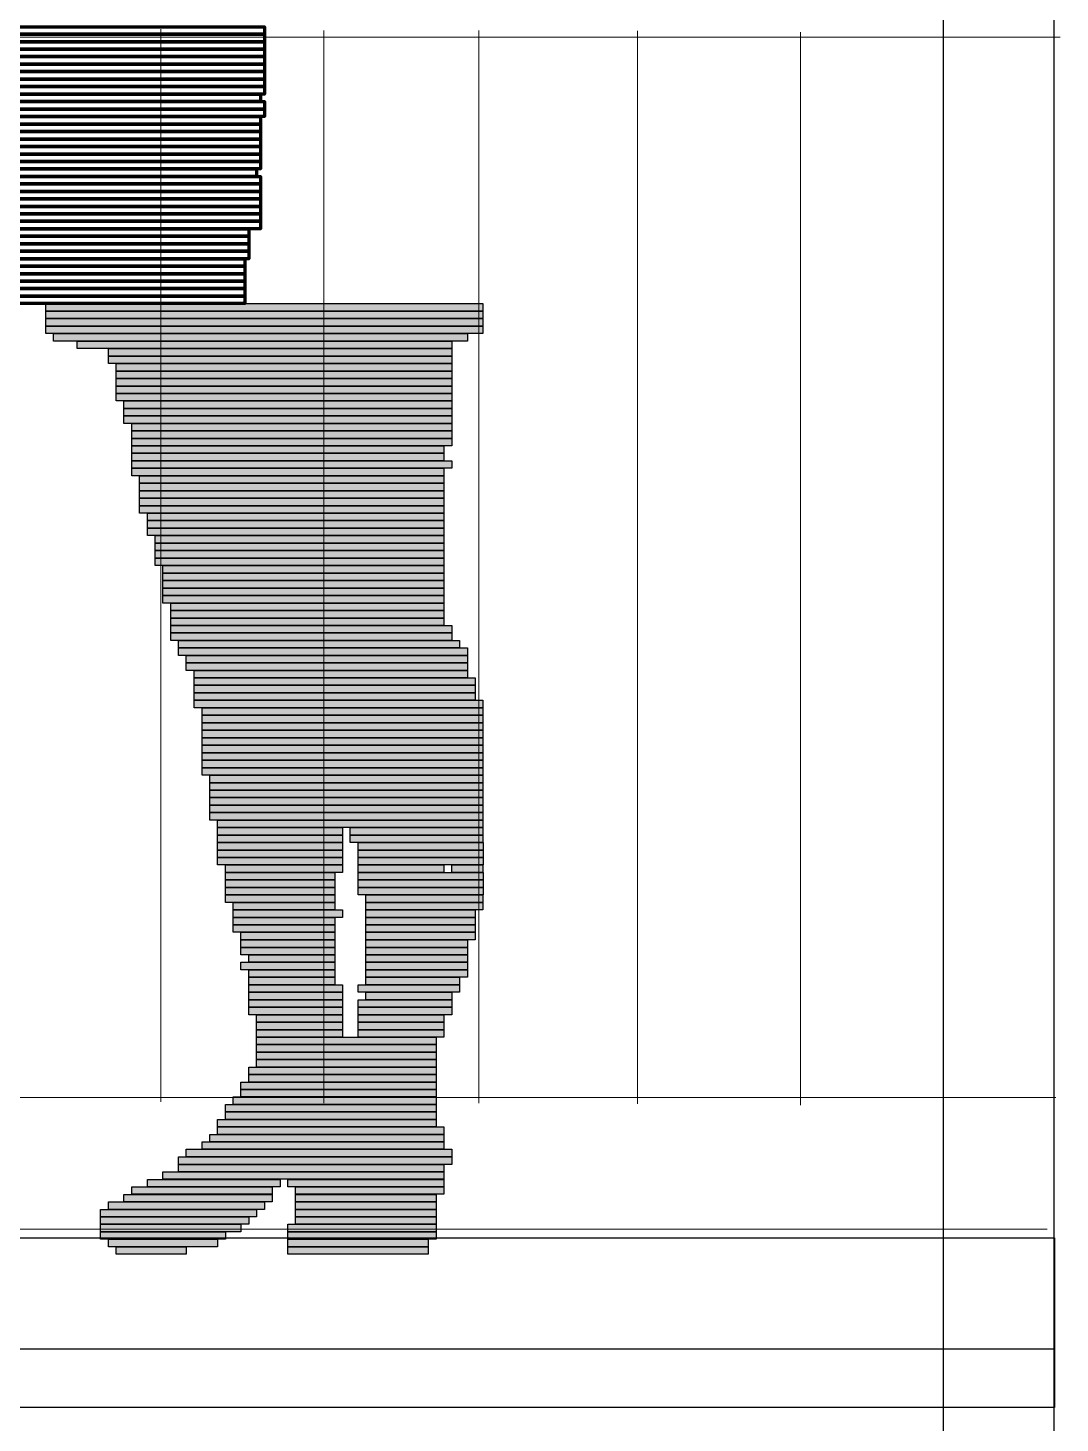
# Model space of a CAD drawing. Header units: millimetres. Extents: x 8 to 41779, y 4087 to 28530.
# Drawn here: x 17978 to 18826, y 14960 to 16106 of the extents above; entities that cross this region are included whole.
import ezdxf

# ---------------------------------------------------------------- set-up
doc = ezdxf.new("R2010")
doc.units = ezdxf.units.MM
doc.header["$LTSCALE"] = 50
for name, color, linetype in [('00_Wand_Bestand', 7, 'Continuous'), ('05_Linien_stark', 7, 'Continuous'), ('06_Linien_fein', 3, 'Continuous')]:
    doc.layers.add(name, color=color, linetype=linetype)

msp = doc.modelspace()

# ---------------------------------------------------------------- hatches: boundary and pattern name
at = {"layer": '00_Wand_Bestand'}
for points in [[(17992.7, 15879.7), (18351.8, 15879.7), (18351.8, 15873.5), (17992.7, 15873.5)], [(17992.7, 15873.5), (18351.8, 15873.5), (18351.8, 15867.4), (17992.7, 15867.4)], [(17992.7, 15867.4), (18351.8, 15867.4), (18351.8, 15861.2), (17992.7, 15861.2)], [(17992.7, 15861.2), (18351.8, 15861.2), (18351.8, 15855.1), (17992.7, 15855.1)], [(17999.1, 15855.1), (18339, 15855.1), (18339, 15848.9), (17999.1, 15848.9)], [(18018.4, 15848.9), (18326.2, 15848.9), (18326.2, 15842.8), (18018.4, 15842.8)], [(18044.1, 15842.8), (18326.2, 15842.8), (18326.2, 15836.6), (18044.1, 15836.6)], [(18044.1, 15836.6), (18326.2, 15836.6), (18326.2, 15830.4), (18044.1, 15830.4)], [(18050.4, 15830.4), (18326.2, 15830.4), (18326.2, 15824.3), (18050.4, 15824.3)], [(18050.4, 15824.3), (18326.2, 15824.3), (18326.2, 15818.2), (18050.4, 15818.2)], [(18050.4, 15818.2), (18326.2, 15818.2), (18326.2, 15812), (18050.4, 15812)], [(18050.4, 15812), (18326.2, 15812), (18326.2, 15805.9), (18050.4, 15805.9)], [(18050.4, 15805.9), (18326.2, 15805.9), (18326.2, 15799.7), (18050.4, 15799.7)], [(18056.9, 15799.7), (18326.2, 15799.7), (18326.2, 15793.6), (18056.9, 15793.6)], [(18056.9, 15793.6), (18326.2, 15793.6), (18326.2, 15787.4), (18056.9, 15787.4)], [(18056.9, 15787.4), (18326.2, 15787.4), (18326.2, 15781.3), (18056.9, 15781.3)], [(18063.3, 15781.3), (18326.2, 15781.3), (18326.2, 15775.1), (18063.3, 15775.1)], [(18063.3, 15775.1), (18326.2, 15775.1), (18326.2, 15769), (18063.3, 15769)], [(18063.3, 15769), (18326.2, 15769), (18326.2, 15762.8), (18063.3, 15762.8)], [(18063.3, 15762.8), (18319.8, 15762.8), (18319.8, 15756.7), (18063.3, 15756.7)], [(18063.3, 15756.7), (18319.8, 15756.7), (18319.8, 15750.5), (18063.3, 15750.5)], [(18063.3, 15750.5), (18326.2, 15750.5), (18326.2, 15744.4), (18063.3, 15744.4)], [(18063.3, 15744.4), (18319.8, 15744.4), (18319.8, 15738.2), (18063.3, 15738.2)], [(18069.7, 15738.2), (18319.7, 15738.2), (18319.7, 15732.1), (18069.7, 15732.1)], [(18069.7, 15732.1), (18319.7, 15732.1), (18319.7, 15726), (18069.7, 15726)], [(18069.7, 15726), (18319.7, 15726), (18319.7, 15719.8), (18069.7, 15719.8)], [(18069.7, 15719.8), (18319.7, 15719.8), (18319.7, 15713.6), (18069.7, 15713.6)], [(18069.7, 15713.6), (18319.7, 15713.6), (18319.7, 15707.5), (18069.7, 15707.5)], [(18076.1, 15707.5), (18319.8, 15707.5), (18319.8, 15701.4), (18076.1, 15701.4)], [(18076.1, 15701.4), (18319.8, 15701.4), (18319.8, 15695.2), (18076.1, 15695.2)], [(18076.1, 15695.2), (18319.8, 15695.2), (18319.8, 15689.1), (18076.1, 15689.1)], [(18082.5, 15689.1), (18319.8, 15689.1), (18319.8, 15682.9), (18082.5, 15682.9)], [(18082.5, 15682.9), (18319.8, 15682.9), (18319.8, 15676.8), (18082.5, 15676.8)], [(18082.5, 15676.8), (18319.8, 15676.8), (18319.8, 15670.6), (18082.5, 15670.6)], [(18082.5, 15670.6), (18319.8, 15670.6), (18319.8, 15664.5), (18082.5, 15664.5)], [(18088.9, 15664.5), (18319.7, 15664.5), (18319.7, 15658.3), (18088.9, 15658.3)], [(18088.9, 15658.3), (18319.7, 15658.3), (18319.7, 15652.2), (18088.9, 15652.2)], [(18088.9, 15652.2), (18319.7, 15652.2), (18319.7, 15646), (18088.9, 15646)], [(18088.9, 15646), (18319.7, 15646), (18319.7, 15639.9), (18088.9, 15639.9)], [(18088.9, 15639.9), (18319.7, 15639.9), (18319.7, 15633.7), (18088.9, 15633.7)], [(18095.3, 15633.7), (18319.8, 15633.7), (18319.8, 15627.6), (18095.3, 15627.6)], [(18095.3, 15627.6), (18319.8, 15627.6), (18319.8, 15621.4), (18095.3, 15621.4)], [(18095.3, 15621.4), (18319.8, 15621.4), (18319.8, 15615.3), (18095.3, 15615.3)], [(18095.3, 15615.3), (18326.2, 15615.3), (18326.2, 15609.1), (18095.3, 15609.1)], [(18095.3, 15609.1), (18326.2, 15609.1), (18326.2, 15602.9), (18095.3, 15602.9)], [(18101.7, 15602.9), (18332.6, 15602.9), (18332.6, 15596.8), (18101.7, 15596.8)], [(18101.7, 15596.8), (18339, 15596.8), (18339, 15590.7), (18101.7, 15590.7)], [(18108.1, 15590.7), (18339, 15590.7), (18339, 15584.5), (18108.1, 15584.5)], [(18108.1, 15584.5), (18339, 15584.5), (18339, 15578.3), (18108.1, 15578.3)], [(18114.5, 15578.3), (18339, 15578.3), (18339, 15572.2), (18114.5, 15572.2)], [(18114.5, 15572.2), (18345.4, 15572.2), (18345.4, 15566.1), (18114.5, 15566.1)], [(18114.5, 15566.1), (18345.4, 15566.1), (18345.4, 15559.9), (18114.5, 15559.9)], [(18114.5, 15559.9), (18345.4, 15559.9), (18345.4, 15553.8), (18114.5, 15553.8)], [(18114.5, 15553.8), (18351.8, 15553.8), (18351.8, 15547.6), (18114.5, 15547.6)], [(18121, 15547.6), (18351.8, 15547.6), (18351.8, 15541.5), (18121, 15541.5)], [(18121, 15541.5), (18351.8, 15541.5), (18351.8, 15535.3), (18121, 15535.3)], [(18121, 15535.3), (18351.8, 15535.3), (18351.8, 15529.2), (18121, 15529.2)], [(18121, 15529.2), (18351.8, 15529.2), (18351.8, 15523), (18121, 15523)], [(18121, 15523), (18351.8, 15523), (18351.8, 15516.9), (18121, 15516.9)], [(18121, 15516.9), (18351.8, 15516.9), (18351.8, 15510.7), (18121, 15510.7)], [(18121, 15510.7), (18351.8, 15510.7), (18351.8, 15504.6), (18121, 15504.6)], [(18121, 15504.6), (18351.8, 15504.6), (18351.8, 15498.4), (18121, 15498.4)], [(18121, 15498.4), (18351.8, 15498.4), (18351.8, 15492.3), (18121, 15492.3)], [(18127.4, 15492.3), (18351.8, 15492.3), (18351.8, 15486.1), (18127.4, 15486.1)], [(18127.4, 15486.1), (18351.8, 15486.1), (18351.8, 15480), (18127.4, 15480)], [(18127.4, 15480), (18351.8, 15480), (18351.8, 15473.9), (18127.4, 15473.9)], [(18127.4, 15473.9), (18351.8, 15473.9), (18351.8, 15467.7), (18127.4, 15467.7)], [(18127.4, 15467.7), (18351.8, 15467.7), (18351.8, 15461.5), (18127.4, 15461.5)], [(18127.4, 15461.5), (18351.8, 15461.5), (18351.8, 15455.4), (18127.4, 15455.4)], [(18133.8, 15455.4), (18351.8, 15455.4), (18351.8, 15449.2), (18133.8, 15449.2)], [(18133.8, 15449.2), (18236.4, 15449.2), (18236.4, 15443.1), (18133.8, 15443.1)], [(18133.8, 15443.1), (18236.4, 15443.1), (18236.4, 15437), (18133.8, 15437)], [(18242.8, 15449.2), (18351.8, 15449.2), (18351.8, 15443.1), (18242.8, 15443.1)], [(18242.8, 15443.1), (18351.8, 15443.1), (18351.8, 15437), (18242.8, 15437)], [(18133.8, 15437), (18236.4, 15437), (18236.4, 15430.8), (18133.8, 15430.8)], [(18133.8, 15430.8), (18236.4, 15430.8), (18236.4, 15424.6), (18133.8, 15424.6)], [(18249.2, 15437), (18351.9, 15437), (18351.9, 15430.8), (18249.2, 15430.8)], [(18249.2, 15430.8), (18351.9, 15430.8), (18351.9, 15424.6), (18249.2, 15424.6)], [(18133.8, 15424.6), (18236.4, 15424.6), (18236.4, 15418.5), (18133.8, 15418.5)], [(18140.2, 15418.5), (18236.4, 15418.5), (18236.4, 15412.4), (18140.2, 15412.4)], [(18249.2, 15424.6), (18351.9, 15424.6), (18351.9, 15418.5), (18249.2, 15418.5)], [(18249.2, 15418.5), (18319.8, 15418.5), (18319.8, 15412.4), (18249.2, 15412.4)], [(18326.2, 15418.5), (18351.8, 15418.5), (18351.8, 15412.4), (18326.2, 15412.4)], [(18140.2, 15412.4), (18230, 15412.4), (18230, 15406.2), (18140.2, 15406.2)], [(18140.2, 15406.2), (18230, 15406.2), (18230, 15400.1), (18140.2, 15400.1)], [(18249.2, 15412.4), (18351.9, 15412.4), (18351.9, 15406.2), (18249.2, 15406.2)], [(18249.2, 15406.2), (18351.9, 15406.2), (18351.9, 15400.1), (18249.2, 15400.1)], [(18140.2, 15400.1), (18230, 15400.1), (18230, 15393.9), (18140.2, 15393.9)], [(18140.2, 15393.9), (18230, 15393.9), (18230, 15387.8), (18140.2, 15387.8)], [(18249.2, 15400.1), (18351.9, 15400.1), (18351.9, 15393.9), (18249.2, 15393.9)], [(18255.6, 15393.9), (18351.8, 15393.9), (18351.8, 15387.8), (18255.6, 15387.8)], [(18146.6, 15387.7), (18230, 15387.7), (18230, 15381.6), (18146.6, 15381.6)], [(18255.6, 15387.7), (18351.8, 15387.7), (18351.8, 15381.6), (18255.6, 15381.6)], [(18146.6, 15381.6), (18236.4, 15381.6), (18236.4, 15375.4), (18146.6, 15375.4)], [(18146.6, 15375.4), (18230, 15375.4), (18230, 15369.3), (18146.6, 15369.3)], [(18255.6, 15381.6), (18345.4, 15381.6), (18345.4, 15375.4), (18255.6, 15375.4)], [(18255.6, 15375.4), (18345.4, 15375.4), (18345.4, 15369.3), (18255.6, 15369.3)], [(18146.6, 15369.3), (18230, 15369.3), (18230, 15363.2), (18146.6, 15363.2)], [(18153, 15363.2), (18230, 15363.2), (18230, 15357), (18153, 15357)], [(18255.6, 15369.3), (18345.4, 15369.3), (18345.4, 15363.2), (18255.6, 15363.2)], [(18255.6, 15363.2), (18345.4, 15363.2), (18345.4, 15357), (18255.6, 15357)], [(18153, 15357), (18230, 15357), (18230, 15350.8), (18153, 15350.8)], [(18153, 15350.8), (18230, 15350.8), (18230, 15344.7), (18153, 15344.7)], [(18255.6, 15357), (18339, 15357), (18339, 15350.8), (18255.6, 15350.8)], [(18255.6, 15350.8), (18339, 15350.8), (18339, 15344.7), (18255.6, 15344.7)], [(18153, 15338.6), (18230, 15338.6), (18230, 15332.4), (18153, 15332.4)], [(18159.4, 15344.7), (18230, 15344.7), (18230, 15338.6), (18159.4, 15338.6)], [(18255.6, 15344.7), (18339, 15344.7), (18339, 15338.6), (18255.6, 15338.6)], [(18255.6, 15338.6), (18339, 15338.6), (18339, 15332.4), (18255.6, 15332.4)], [(18159.4, 15332.4), (18230, 15332.4), (18230, 15326.3), (18159.4, 15326.3)], [(18159.4, 15326.3), (18230, 15326.3), (18230, 15320.1), (18159.4, 15320.1)], [(18255.6, 15332.4), (18339, 15332.4), (18339, 15326.3), (18255.6, 15326.3)], [(18255.6, 15326.3), (18332.6, 15326.3), (18332.6, 15320.1), (18255.6, 15320.1)], [(18159.4, 15320.1), (18236.4, 15320.1), (18236.4, 15313.9), (18159.4, 15313.9)], [(18159.4, 15313.9), (18236.4, 15313.9), (18236.4, 15307.8), (18159.4, 15307.8)], [(18249.2, 15320.1), (18332.6, 15320.1), (18332.6, 15313.9), (18249.2, 15313.9)], [(18255.6, 15313.9), (18326.2, 15313.9), (18326.2, 15307.8), (18255.6, 15307.8)], [(18159.4, 15307.8), (18236.4, 15307.8), (18236.4, 15301.7), (18159.4, 15301.7)], [(18249.2, 15307.8), (18326.2, 15307.8), (18326.2, 15301.7), (18249.2, 15301.7)], [(18159.4, 15301.7), (18236.4, 15301.7), (18236.4, 15295.5), (18159.4, 15295.5)], [(18165.9, 15295.5), (18236.4, 15295.5), (18236.4, 15289.4), (18165.9, 15289.4)], [(18249.2, 15301.7), (18326.2, 15301.7), (18326.2, 15295.5), (18249.2, 15295.5)], [(18249.2, 15295.5), (18319.8, 15295.5), (18319.8, 15289.4), (18249.2, 15289.4)], [(18165.9, 15289.4), (18236.4, 15289.4), (18236.4, 15283.2), (18165.9, 15283.2)], [(18165.9, 15283.2), (18236.4, 15283.2), (18236.4, 15277.1), (18165.9, 15277.1)], [(18249.2, 15289.4), (18319.8, 15289.4), (18319.8, 15283.2), (18249.2, 15283.2)], [(18249.2, 15283.2), (18319.8, 15283.2), (18319.8, 15277.1), (18249.2, 15277.1)], [(18165.9, 15277.1), (18313.4, 15277.1), (18313.4, 15270.9), (18165.9, 15270.9)], [(18165.9, 15270.9), (18313.4, 15270.9), (18313.4, 15264.8), (18165.9, 15264.8)], [(18165.9, 15264.8), (18313.4, 15264.8), (18313.4, 15258.6), (18165.9, 15258.6)], [(18165.9, 15258.6), (18313.4, 15258.6), (18313.4, 15252.5), (18165.9, 15252.5)], [(18159.4, 15252.5), (18313.3, 15252.5), (18313.3, 15246.3), (18159.4, 15246.3)], [(18159.4, 15246.3), (18313.3, 15246.3), (18313.3, 15240.2), (18159.4, 15240.2)], [(18153, 15240.2), (18313.3, 15240.2), (18313.3, 15234), (18153, 15234)], [(18153, 15234), (18313.3, 15234), (18313.3, 15227.9), (18153, 15227.9)], [(18146.6, 15227.9), (18313.4, 15227.9), (18313.4, 15221.7), (18146.6, 15221.7)], [(18140.2, 15221.7), (18313.4, 15221.7), (18313.4, 15215.6), (18140.2, 15215.6)], [(18140.2, 15215.6), (18313.4, 15215.6), (18313.4, 15209.4), (18140.2, 15209.4)], [(18133.8, 15209.4), (18313.3, 15209.4), (18313.3, 15203.3), (18133.8, 15203.3)], [(18133.8, 15203.3), (18319.7, 15203.3), (18319.7, 15197.1), (18133.8, 15197.1)], [(18121, 15191), (18319.8, 15191), (18319.8, 15184.9), (18121, 15184.9)], [(18127.4, 15197.1), (18319.7, 15197.1), (18319.7, 15191), (18127.4, 15191)], [(18101.7, 15178.7), (18326.2, 15178.7), (18326.2, 15172.5), (18101.7, 15172.5)], [(18108.1, 15184.9), (18326.2, 15184.9), (18326.2, 15178.7), (18108.1, 15178.7)], [(18088.9, 15166.4), (18319.7, 15166.4), (18319.7, 15160.3), (18088.9, 15160.3)], [(18101.7, 15172.5), (18319.8, 15172.5), (18319.8, 15166.4), (18101.7, 15166.4)], [(18063.3, 15154.1), (18178.7, 15154.1), (18178.7, 15148), (18063.3, 15148)], [(18076.1, 15160.2), (18185.1, 15160.2), (18185.1, 15154.1), (18076.1, 15154.1)], [(18191.5, 15160.2), (18319.7, 15160.2), (18319.7, 15154.1), (18191.5, 15154.1)], [(18197.9, 15154.1), (18319.8, 15154.1), (18319.8, 15148), (18197.9, 15148)], [(18044.1, 15141.8), (18172.3, 15141.8), (18172.3, 15135.6), (18044.1, 15135.6)], [(18056.9, 15147.9), (18178.7, 15147.9), (18178.7, 15141.8), (18056.9, 15141.8)], [(18197.9, 15147.9), (18313.3, 15147.9), (18313.3, 15141.8), (18197.9, 15141.8)], [(18197.9, 15141.8), (18313.3, 15141.8), (18313.3, 15135.6), (18197.9, 15135.6)], [(18037.6, 15135.6), (18165.9, 15135.6), (18165.9, 15129.5), (18037.6, 15129.5)], [(18197.9, 15135.6), (18313.3, 15135.6), (18313.3, 15129.5), (18197.9, 15129.5)], [(18037.6, 15129.5), (18159.5, 15129.5), (18159.5, 15123.3), (18037.6, 15123.3)], [(18037.6, 15123.3), (18153, 15123.3), (18153, 15117.2), (18037.6, 15117.2)], [(18191.5, 15123.3), (18313.3, 15123.3), (18313.3, 15117.2), (18191.5, 15117.2)], [(18197.9, 15129.5), (18313.3, 15129.5), (18313.3, 15123.3), (18197.9, 15123.3)], [(18037.6, 15117.2), (18140.2, 15117.2), (18140.2, 15111), (18037.6, 15111)], [(18044.1, 15111), (18133.8, 15111), (18133.8, 15104.9), (18044.1, 15104.9)], [(18191.5, 15117.2), (18313.3, 15117.2), (18313.3, 15111), (18191.5, 15111)], [(18191.5, 15111), (18306.9, 15111), (18306.9, 15104.9), (18191.5, 15104.9)], [(18050.4, 15104.9), (18108.1, 15104.9), (18108.1, 15098.7), (18050.4, 15098.7)], [(18191.5, 15104.9), (18306.9, 15104.9), (18306.9, 15098.7), (18191.5, 15098.7)]]:
    msp.add_hatch(color=7, dxfattribs=at).paths.add_polyline_path(points)

# ---------------------------------------------------------------- linework, layer by layer
for points in [[(17992.7, 15879.7), (18351.8, 15879.7), (18351.8, 15873.5), (17992.7, 15873.5)], [(17992.7, 15873.5), (18351.8, 15873.5), (18351.8, 15867.4), (17992.7, 15867.4)], [(17992.7, 15867.4), (18351.8, 15867.4), (18351.8, 15861.2), (17992.7, 15861.2)], [(17992.7, 15861.2), (18351.8, 15861.2), (18351.8, 15855.1), (17992.7, 15855.1)], [(17999.1, 15855.1), (18339, 15855.1), (18339, 15848.9), (17999.1, 15848.9)], [(18018.4, 15848.9), (18326.2, 15848.9), (18326.2, 15842.8), (18018.4, 15842.8)], [(18044.1, 15842.8), (18326.2, 15842.8), (18326.2, 15836.6), (18044.1, 15836.6)], [(18044.1, 15836.6), (18326.2, 15836.6), (18326.2, 15830.4), (18044.1, 15830.4)], [(18050.4, 15830.4), (18326.2, 15830.4), (18326.2, 15824.3), (18050.4, 15824.3)], [(18050.4, 15824.3), (18326.2, 15824.3), (18326.2, 15818.2), (18050.4, 15818.2)], [(18050.4, 15818.2), (18326.2, 15818.2), (18326.2, 15812), (18050.4, 15812)], [(18050.4, 15812), (18326.2, 15812), (18326.2, 15805.9), (18050.4, 15805.9)], [(18050.4, 15805.9), (18326.2, 15805.9), (18326.2, 15799.7), (18050.4, 15799.7)], [(18056.9, 15799.7), (18326.2, 15799.7), (18326.2, 15793.6), (18056.9, 15793.6)], [(18056.9, 15793.6), (18326.2, 15793.6), (18326.2, 15787.4), (18056.9, 15787.4)], [(18056.9, 15787.4), (18326.2, 15787.4), (18326.2, 15781.3), (18056.9, 15781.3)], [(18063.3, 15781.3), (18326.2, 15781.3), (18326.2, 15775.1), (18063.3, 15775.1)], [(18063.3, 15775.1), (18326.2, 15775.1), (18326.2, 15769), (18063.3, 15769)], [(18063.3, 15769), (18326.2, 15769), (18326.2, 15762.8), (18063.3, 15762.8)], [(18063.3, 15762.8), (18319.8, 15762.8), (18319.8, 15756.7), (18063.3, 15756.7)], [(18063.3, 15756.7), (18319.8, 15756.7), (18319.8, 15750.5), (18063.3, 15750.5)], [(18063.3, 15750.5), (18326.2, 15750.5), (18326.2, 15744.4), (18063.3, 15744.4)], [(18063.3, 15744.4), (18319.8, 15744.4), (18319.8, 15738.2), (18063.3, 15738.2)], [(18069.7, 15738.2), (18319.7, 15738.2), (18319.7, 15732.1), (18069.7, 15732.1)], [(18069.7, 15732.1), (18319.7, 15732.1), (18319.7, 15726), (18069.7, 15726)], [(18069.7, 15726), (18319.7, 15726), (18319.7, 15719.8), (18069.7, 15719.8)], [(18069.7, 15719.8), (18319.7, 15719.8), (18319.7, 15713.6), (18069.7, 15713.6)], [(18069.7, 15713.6), (18319.7, 15713.6), (18319.7, 15707.5), (18069.7, 15707.5)], [(18076.1, 15707.5), (18319.8, 15707.5), (18319.8, 15701.4), (18076.1, 15701.4)], [(18076.1, 15701.4), (18319.8, 15701.4), (18319.8, 15695.2), (18076.1, 15695.2)], [(18076.1, 15695.2), (18319.8, 15695.2), (18319.8, 15689.1), (18076.1, 15689.1)], [(18082.5, 15689.1), (18319.8, 15689.1), (18319.8, 15682.9), (18082.5, 15682.9)], [(18082.5, 15682.9), (18319.8, 15682.9), (18319.8, 15676.8), (18082.5, 15676.8)], [(18082.5, 15676.8), (18319.8, 15676.8), (18319.8, 15670.6), (18082.5, 15670.6)], [(18082.5, 15670.6), (18319.8, 15670.6), (18319.8, 15664.5), (18082.5, 15664.5)], [(18088.9, 15664.5), (18319.7, 15664.5), (18319.7, 15658.3), (18088.9, 15658.3)], [(18088.9, 15658.3), (18319.7, 15658.3), (18319.7, 15652.2), (18088.9, 15652.2)], [(18088.9, 15652.2), (18319.7, 15652.2), (18319.7, 15646), (18088.9, 15646)], [(18088.9, 15646), (18319.7, 15646), (18319.7, 15639.9), (18088.9, 15639.9)], [(18088.9, 15639.9), (18319.7, 15639.9), (18319.7, 15633.7), (18088.9, 15633.7)], [(18095.3, 15633.7), (18319.8, 15633.7), (18319.8, 15627.6), (18095.3, 15627.6)], [(18095.3, 15627.6), (18319.8, 15627.6), (18319.8, 15621.4), (18095.3, 15621.4)], [(18095.3, 15621.4), (18319.8, 15621.4), (18319.8, 15615.3), (18095.3, 15615.3)], [(18095.3, 15615.3), (18326.2, 15615.3), (18326.2, 15609.1), (18095.3, 15609.1)], [(18095.3, 15609.1), (18326.2, 15609.1), (18326.2, 15602.9), (18095.3, 15602.9)], [(18101.7, 15602.9), (18332.6, 15602.9), (18332.6, 15596.8), (18101.7, 15596.8)], [(18101.7, 15596.8), (18339, 15596.8), (18339, 15590.7), (18101.7, 15590.7)], [(18108.1, 15590.7), (18339, 15590.7), (18339, 15584.5), (18108.1, 15584.5)], [(18108.1, 15584.5), (18339, 15584.5), (18339, 15578.3), (18108.1, 15578.3)], [(18114.5, 15578.3), (18339, 15578.3), (18339, 15572.2), (18114.5, 15572.2)], [(18114.5, 15572.2), (18345.4, 15572.2), (18345.4, 15566.1), (18114.5, 15566.1)], [(18114.5, 15566.1), (18345.4, 15566.1), (18345.4, 15559.9), (18114.5, 15559.9)], [(18114.5, 15559.9), (18345.4, 15559.9), (18345.4, 15553.8), (18114.5, 15553.8)], [(18114.5, 15553.8), (18351.8, 15553.8), (18351.8, 15547.6), (18114.5, 15547.6)], [(18121, 15547.6), (18351.8, 15547.6), (18351.8, 15541.5), (18121, 15541.5)], [(18121, 15541.5), (18351.8, 15541.5), (18351.8, 15535.3), (18121, 15535.3)], [(18121, 15535.3), (18351.8, 15535.3), (18351.8, 15529.2), (18121, 15529.2)], [(18121, 15529.2), (18351.8, 15529.2), (18351.8, 15523), (18121, 15523)], [(18121, 15523), (18351.8, 15523), (18351.8, 15516.9), (18121, 15516.9)], [(18121, 15516.9), (18351.8, 15516.9), (18351.8, 15510.7), (18121, 15510.7)], [(18121, 15510.7), (18351.8, 15510.7), (18351.8, 15504.6), (18121, 15504.6)], [(18121, 15504.6), (18351.8, 15504.6), (18351.8, 15498.4), (18121, 15498.4)], [(18121, 15498.4), (18351.8, 15498.4), (18351.8, 15492.3), (18121, 15492.3)], [(18127.4, 15492.3), (18351.8, 15492.3), (18351.8, 15486.1), (18127.4, 15486.1)], [(18127.4, 15486.1), (18351.8, 15486.1), (18351.8, 15480), (18127.4, 15480)], [(18127.4, 15480), (18351.8, 15480), (18351.8, 15473.9), (18127.4, 15473.9)], [(18127.4, 15473.9), (18351.8, 15473.9), (18351.8, 15467.7), (18127.4, 15467.7)], [(18127.4, 15467.7), (18351.8, 15467.7), (18351.8, 15461.5), (18127.4, 15461.5)], [(18127.4, 15461.5), (18351.8, 15461.5), (18351.8, 15455.4), (18127.4, 15455.4)], [(18133.8, 15455.4), (18351.8, 15455.4), (18351.8, 15449.2), (18133.8, 15449.2)], [(18133.8, 15449.2), (18236.4, 15449.2), (18236.4, 15443.1), (18133.8, 15443.1)], [(18133.8, 15443.1), (18236.4, 15443.1), (18236.4, 15437), (18133.8, 15437)], [(18242.8, 15449.2), (18351.8, 15449.2), (18351.8, 15443.1), (18242.8, 15443.1)], [(18242.8, 15443.1), (18351.8, 15443.1), (18351.8, 15437), (18242.8, 15437)], [(18133.8, 15437), (18236.4, 15437), (18236.4, 15430.8), (18133.8, 15430.8)], [(18133.8, 15430.8), (18236.4, 15430.8), (18236.4, 15424.6), (18133.8, 15424.6)], [(18249.2, 15437), (18351.9, 15437), (18351.9, 15430.8), (18249.2, 15430.8)], [(18249.2, 15430.8), (18351.9, 15430.8), (18351.9, 15424.6), (18249.2, 15424.6)], [(18133.8, 15424.6), (18236.4, 15424.6), (18236.4, 15418.5), (18133.8, 15418.5)], [(18140.2, 15418.5), (18236.4, 15418.5), (18236.4, 15412.4), (18140.2, 15412.4)], [(18249.2, 15424.6), (18351.9, 15424.6), (18351.9, 15418.5), (18249.2, 15418.5)], [(18249.2, 15418.5), (18319.8, 15418.5), (18319.8, 15412.4), (18249.2, 15412.4)], [(18326.2, 15418.5), (18351.8, 15418.5), (18351.8, 15412.4), (18326.2, 15412.4)], [(18140.2, 15412.4), (18230, 15412.4), (18230, 15406.2), (18140.2, 15406.2)], [(18140.2, 15406.2), (18230, 15406.2), (18230, 15400.1), (18140.2, 15400.1)], [(18249.2, 15412.4), (18351.9, 15412.4), (18351.9, 15406.2), (18249.2, 15406.2)], [(18249.2, 15406.2), (18351.9, 15406.2), (18351.9, 15400.1), (18249.2, 15400.1)], [(18140.2, 15400.1), (18230, 15400.1), (18230, 15393.9), (18140.2, 15393.9)], [(18140.2, 15393.9), (18230, 15393.9), (18230, 15387.8), (18140.2, 15387.8)], [(18249.2, 15400.1), (18351.9, 15400.1), (18351.9, 15393.9), (18249.2, 15393.9)], [(18255.6, 15393.9), (18351.8, 15393.9), (18351.8, 15387.8), (18255.6, 15387.8)], [(18146.6, 15387.7), (18230, 15387.7), (18230, 15381.6), (18146.6, 15381.6)], [(18255.6, 15387.7), (18351.8, 15387.7), (18351.8, 15381.6), (18255.6, 15381.6)], [(18146.6, 15381.6), (18236.4, 15381.6), (18236.4, 15375.4), (18146.6, 15375.4)], [(18146.6, 15375.4), (18230, 15375.4), (18230, 15369.3), (18146.6, 15369.3)], [(18255.6, 15381.6), (18345.4, 15381.6), (18345.4, 15375.4), (18255.6, 15375.4)], [(18255.6, 15375.4), (18345.4, 15375.4), (18345.4, 15369.3), (18255.6, 15369.3)], [(18146.6, 15369.3), (18230, 15369.3), (18230, 15363.2), (18146.6, 15363.2)], [(18153, 15363.2), (18230, 15363.2), (18230, 15357), (18153, 15357)], [(18255.6, 15369.3), (18345.4, 15369.3), (18345.4, 15363.2), (18255.6, 15363.2)], [(18255.6, 15363.2), (18345.4, 15363.2), (18345.4, 15357), (18255.6, 15357)], [(18153, 15357), (18230, 15357), (18230, 15350.8), (18153, 15350.8)], [(18153, 15350.8), (18230, 15350.8), (18230, 15344.7), (18153, 15344.7)], [(18255.6, 15357), (18339, 15357), (18339, 15350.8), (18255.6, 15350.8)], [(18255.6, 15350.8), (18339, 15350.8), (18339, 15344.7), (18255.6, 15344.7)], [(18153, 15338.6), (18230, 15338.6), (18230, 15332.4), (18153, 15332.4)], [(18159.4, 15344.7), (18230, 15344.7), (18230, 15338.6), (18159.4, 15338.6)], [(18255.6, 15344.7), (18339, 15344.7), (18339, 15338.6), (18255.6, 15338.6)], [(18255.6, 15338.6), (18339, 15338.6), (18339, 15332.4), (18255.6, 15332.4)], [(18159.4, 15332.4), (18230, 15332.4), (18230, 15326.3), (18159.4, 15326.3)], [(18159.4, 15326.3), (18230, 15326.3), (18230, 15320.1), (18159.4, 15320.1)], [(18255.6, 15332.4), (18339, 15332.4), (18339, 15326.3), (18255.6, 15326.3)], [(18255.6, 15326.3), (18332.6, 15326.3), (18332.6, 15320.1), (18255.6, 15320.1)], [(18159.4, 15320.1), (18236.4, 15320.1), (18236.4, 15313.9), (18159.4, 15313.9)], [(18159.4, 15313.9), (18236.4, 15313.9), (18236.4, 15307.8), (18159.4, 15307.8)], [(18249.2, 15320.1), (18332.6, 15320.1), (18332.6, 15313.9), (18249.2, 15313.9)], [(18255.6, 15313.9), (18326.2, 15313.9), (18326.2, 15307.8), (18255.6, 15307.8)], [(18159.4, 15307.8), (18236.4, 15307.8), (18236.4, 15301.7), (18159.4, 15301.7)], [(18249.2, 15307.8), (18326.2, 15307.8), (18326.2, 15301.7), (18249.2, 15301.7)], [(18159.4, 15301.7), (18236.4, 15301.7), (18236.4, 15295.5), (18159.4, 15295.5)], [(18165.9, 15295.5), (18236.4, 15295.5), (18236.4, 15289.4), (18165.9, 15289.4)], [(18249.2, 15301.7), (18326.2, 15301.7), (18326.2, 15295.5), (18249.2, 15295.5)], [(18249.2, 15295.5), (18319.8, 15295.5), (18319.8, 15289.4), (18249.2, 15289.4)], [(18165.9, 15289.4), (18236.4, 15289.4), (18236.4, 15283.2), (18165.9, 15283.2)], [(18165.9, 15283.2), (18236.4, 15283.2), (18236.4, 15277.1), (18165.9, 15277.1)], [(18249.2, 15289.4), (18319.8, 15289.4), (18319.8, 15283.2), (18249.2, 15283.2)], [(18249.2, 15283.2), (18319.8, 15283.2), (18319.8, 15277.1), (18249.2, 15277.1)], [(18165.9, 15277.1), (18313.4, 15277.1), (18313.4, 15270.9), (18165.9, 15270.9)], [(18165.9, 15270.9), (18313.4, 15270.9), (18313.4, 15264.8), (18165.9, 15264.8)], [(18165.9, 15264.8), (18313.4, 15264.8), (18313.4, 15258.6), (18165.9, 15258.6)], [(18165.9, 15258.6), (18313.4, 15258.6), (18313.4, 15252.5), (18165.9, 15252.5)], [(18159.4, 15252.5), (18313.3, 15252.5), (18313.3, 15246.3), (18159.4, 15246.3)], [(18159.4, 15246.3), (18313.3, 15246.3), (18313.3, 15240.2), (18159.4, 15240.2)], [(18153, 15240.2), (18313.3, 15240.2), (18313.3, 15234), (18153, 15234)], [(18153, 15234), (18313.3, 15234), (18313.3, 15227.9), (18153, 15227.9)], [(18146.6, 15227.9), (18313.4, 15227.9), (18313.4, 15221.7), (18146.6, 15221.7)], [(18140.2, 15221.7), (18313.4, 15221.7), (18313.4, 15215.6), (18140.2, 15215.6)], [(18140.2, 15215.6), (18313.4, 15215.6), (18313.4, 15209.4), (18140.2, 15209.4)], [(18133.8, 15209.4), (18313.3, 15209.4), (18313.3, 15203.3), (18133.8, 15203.3)], [(18133.8, 15203.3), (18319.7, 15203.3), (18319.7, 15197.1), (18133.8, 15197.1)], [(18121, 15191), (18319.8, 15191), (18319.8, 15184.9), (18121, 15184.9)], [(18127.4, 15197.1), (18319.7, 15197.1), (18319.7, 15191), (18127.4, 15191)], [(18101.7, 15178.7), (18326.2, 15178.7), (18326.2, 15172.5), (18101.7, 15172.5)], [(18108.1, 15184.9), (18326.2, 15184.9), (18326.2, 15178.7), (18108.1, 15178.7)], [(18088.9, 15166.4), (18319.7, 15166.4), (18319.7, 15160.3), (18088.9, 15160.3)], [(18101.7, 15172.5), (18319.8, 15172.5), (18319.8, 15166.4), (18101.7, 15166.4)], [(18063.3, 15154.1), (18178.7, 15154.1), (18178.7, 15148), (18063.3, 15148)], [(18076.1, 15160.2), (18185.1, 15160.2), (18185.1, 15154.1), (18076.1, 15154.1)], [(18191.5, 15160.2), (18319.7, 15160.2), (18319.7, 15154.1), (18191.5, 15154.1)], [(18197.9, 15154.1), (18319.8, 15154.1), (18319.8, 15148), (18197.9, 15148)], [(18044.1, 15141.8), (18172.3, 15141.8), (18172.3, 15135.6), (18044.1, 15135.6)], [(18056.9, 15147.9), (18178.7, 15147.9), (18178.7, 15141.8), (18056.9, 15141.8)], [(18197.9, 15147.9), (18313.3, 15147.9), (18313.3, 15141.8), (18197.9, 15141.8)], [(18197.9, 15141.8), (18313.3, 15141.8), (18313.3, 15135.6), (18197.9, 15135.6)], [(18037.6, 15135.6), (18165.9, 15135.6), (18165.9, 15129.5), (18037.6, 15129.5)], [(18197.9, 15135.6), (18313.3, 15135.6), (18313.3, 15129.5), (18197.9, 15129.5)], [(18037.6, 15129.5), (18159.5, 15129.5), (18159.5, 15123.3), (18037.6, 15123.3)], [(18037.6, 15123.3), (18153, 15123.3), (18153, 15117.2), (18037.6, 15117.2)], [(18191.5, 15123.3), (18313.3, 15123.3), (18313.3, 15117.2), (18191.5, 15117.2)], [(18197.9, 15129.5), (18313.3, 15129.5), (18313.3, 15123.3), (18197.9, 15123.3)], [(18037.6, 15117.2), (18140.2, 15117.2), (18140.2, 15111), (18037.6, 15111)], [(18044.1, 15111), (18133.8, 15111), (18133.8, 15104.9), (18044.1, 15104.9)], [(18191.5, 15117.2), (18313.3, 15117.2), (18313.3, 15111), (18191.5, 15111)], [(18191.5, 15111), (18306.9, 15111), (18306.9, 15104.9), (18191.5, 15104.9)], [(18050.4, 15104.9), (18108.1, 15104.9), (18108.1, 15098.7), (18050.4, 15098.7)], [(18191.5, 15104.9), (18306.9, 15104.9), (18306.9, 15098.7), (18191.5, 15098.7)]]:
    msp.add_lwpolyline(points, close=True, dxfattribs=at)
at = {"layer": '05_Linien_stark', "lineweight": 15}
for p, q in [((18087.1, 16105.2), (18087.1, 15223.9)), ((16835.1, 16098.7), (18826, 16098.7)), ((18221, 16104.1), (18221, 15222.7)), ((18348.4, 16104), (18348.4, 15222.7)), ((18478.7, 16103.7), (18478.7, 15222.4)), ((18612.6, 16102.6), (18612.6, 15221.3)), ((16828.2, 15227.5), (18822.5, 15227.5))]:
    msp.add_line(p, q, dxfattribs=at)
at = {"layer": '05_Linien_stark', "lineweight": 25}
for points in [[(18730.1, 19282.2), (18820.9, 19282.2), (18820.9, 12196.3), (18730.1, 12196.3)], [(16833.7, 15112.1), (18821.3, 15112.1), (18821.3, 15020.7), (16833.7, 15020.7)], [(16833.6, 15020.9), (18821.3, 15020.9), (18821.3, 14972.8), (16833.6, 14972.8)]]:
    msp.add_lwpolyline(points, close=True, dxfattribs=at)
at = {"layer": '05_Linien_stark', "lineweight": 211}
for points in [[(17755.5, 16107.2), (18172.3, 16107.2), (18172.3, 16101), (17755.5, 16101)], [(17761.9, 16101), (18172.3, 16101), (18172.3, 16094.9), (17761.9, 16094.9)], [(17761.9, 16094.9), (18172.3, 16094.9), (18172.3, 16088.7), (17761.9, 16088.7)], [(17765.1, 16088.8), (18172.3, 16088.8), (18172.3, 16082.6), (17765.1, 16082.6)], [(17768.3, 16082.6), (18172.3, 16082.6), (18172.3, 16076.4), (17768.3, 16076.4)], [(17771.5, 16076.4), (18172.3, 16076.4), (18172.3, 16070.3), (17771.5, 16070.3)], [(17771.5, 16070.3), (18172.3, 16070.3), (18172.3, 16064.1), (17771.5, 16064.1)], [(17781.1, 16064.1), (18172.3, 16064.1), (18172.3, 16058), (17781.1, 16058)], [(17781.1, 16058), (18172.3, 16058), (18172.3, 16051.8), (17781.1, 16051.8)], [(17781.1, 16051.8), (18169.1, 16051.8), (18169.1, 16045.7), (17781.1, 16045.7)], [(17777.9, 16045.7), (18172.3, 16045.7), (18172.3, 16039.5), (17777.9, 16039.5)], [(17781.1, 16039.5), (18172.3, 16039.5), (18172.3, 16033.4), (17781.1, 16033.4)], [(17781.1, 16033.4), (18169.1, 16033.4), (18169.1, 16027.2), (17781.1, 16027.2)], [(17781.1, 16027.2), (18169.1, 16027.2), (18169.1, 16021.1), (17781.1, 16021.1)], [(17781.1, 16021.1), (18169.1, 16021.1), (18169.1, 16014.9), (17781.1, 16014.9)], [(17781.1, 16014.9), (18169.1, 16014.9), (18169.1, 16008.8), (17781.1, 16008.8)], [(17784.3, 16008.8), (18169.1, 16008.8), (18169.1, 16002.6), (17784.3, 16002.6)], [(17790.7, 16002.6), (18169.1, 16002.6), (18169.1, 15996.5), (17790.7, 15996.5)], [(17790.7, 15996.5), (18169.1, 15996.5), (18169.1, 15990.3), (17790.7, 15990.3)], [(17790.7, 15990.3), (18165.8, 15990.3), (18165.8, 15984.2), (17790.7, 15984.2)], [(17787.5, 15984.2), (18169.1, 15984.2), (18169.1, 15978), (17787.5, 15978)], [(17787.5, 15978), (18169.1, 15978), (18169.1, 15971.9), (17787.5, 15971.9)], [(17787.5, 15971.9), (18169.1, 15971.9), (18169.1, 15965.7), (17787.5, 15965.7)], [(17784.3, 15959.6), (18169.1, 15959.6), (18169.1, 15953.5), (17784.3, 15953.5)], [(17787.5, 15965.7), (18169.1, 15965.7), (18169.1, 15959.6), (17787.5, 15959.6)], [(17784.3, 15953.5), (18169.1, 15953.5), (18169.1, 15947.3), (17784.3, 15947.3)], [(17784.3, 15947.3), (18169.1, 15947.3), (18169.1, 15941.1), (17784.3, 15941.1)], [(17784.3, 15941.1), (18159.5, 15941.1), (18159.5, 15935), (17784.3, 15935)], [(17784.3, 15935), (18159.5, 15935), (18159.5, 15928.9), (17784.3, 15928.9)], [(17777.9, 15928.9), (18159.5, 15928.9), (18159.5, 15922.7), (17777.9, 15922.7)], [(17777.9, 15922.7), (18159.5, 15922.7), (18159.5, 15916.6), (17777.9, 15916.6)], [(17777.9, 15916.6), (18156.2, 15916.6), (18156.2, 15910.4), (17777.9, 15910.4)], [(17777.9, 15910.4), (18156.2, 15910.4), (18156.2, 15904.3), (17777.9, 15904.3)], [(17777.9, 15904.3), (18156.2, 15904.3), (18156.2, 15898.1), (17777.9, 15898.1)], [(17774.7, 15898.1), (18156.3, 15898.1), (18156.3, 15892), (17774.7, 15892)], [(17774.7, 15892), (18156.3, 15892), (18156.3, 15885.8), (17774.7, 15885.8)], [(17771.5, 15885.8), (18156.2, 15885.8), (18156.2, 15879.7), (17771.5, 15879.7)]]:
    msp.add_lwpolyline(points, close=True, dxfattribs=at)
at = {"layer": '06_Linien_fein', "lineweight": 9}
msp.add_line((18815.3, 15119.3), (12286.9, 15119.3), dxfattribs=at)

doc.saveas('drawing.dxf')
